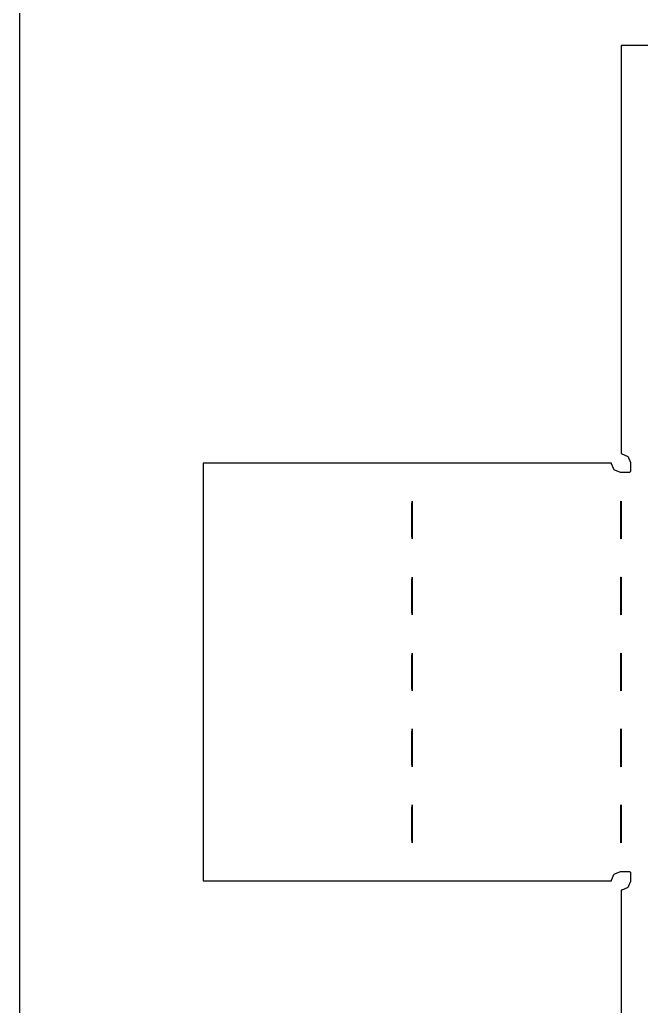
# Model space of a CAD drawing. Header units: metres. Extents: x -73 to 372, y -34 to 331.
# Drawn here: x -73.1 to 2.5, y 86.3 to 206.3 of the extents above; entities that cross this region are included whole.
import ezdxf

# ---------------------------------------------------------------- set-up
doc = ezdxf.new("R2010")
doc.units = ezdxf.units.M

msp = doc.modelspace()

# ---------------------------------------------------------------- linework, layer by layer
for points in [[(371.51, -33.64), (-73.11, -33.64), (-73.11, 330.98), (371.51, 330.98), (371.51, -33.64)], [(50.79, 203.2), (0.01, 203.2), (0.01, 203.2), (0, 203.2), (0, 203.19), (0, 203.19), (0, 177.8), (0, 153.55), (0, 153.55), (0.08, 153.54), (0.75, 153.26), (0.82, 153.22), (0.86, 153.15), (1.14, 152.48), (1.15, 152.4), (1.15, 151.45), (1.14, 151.37), (1.09, 151.31), (1.03, 151.26), (0.95, 151.25), (0, 151.25), (-0.08, 151.26), (-0.75, 151.54), (-0.82, 151.58), (-0.86, 151.65), (-1.14, 152.32), (-1.15, 152.4), (-50.79, 152.4), (-50.79, 152.4), (-50.8, 152.4), (-50.8, 152.39), (-50.8, 152.39)], [(-50.8, 152.39), (-50.8, 101.61), (-50.8, 101.61), (-50.8, 101.6), (-50.79, 101.6), (-50.79, 101.6), (-1.15, 101.6), (-1.15, 101.6), (-1.14, 101.68), (-0.86, 102.35), (-0.82, 102.42), (-0.75, 102.46), (-0.08, 102.74), (0, 102.75), (0.95, 102.75), (1.03, 102.74), (1.09, 102.69), (1.14, 102.63), (1.15, 102.55), (1.15, 101.6), (1.14, 101.52), (0.86, 100.85), (0.82, 100.78), (0.75, 100.74), (0.08, 100.46), (0, 100.45), (0, 76.2)], [(-25.42, 147.27), (-25.42, 147.27), (-25.42, 147.47), (-25.42, 147.47), (-25.41, 147.63), (-25.41, 147.63), (-25.41, 147.74), (-25.41, 147.74), (-25.4, 147.78), (-25.4, 147.78), (-25.4, 147.78), (-25.4, 147.78), (-25.4, 147.78), (-25.4, 147.78), (-25.4, 147.78), (-25.4, 147.78), (-25.39, 147.74), (-25.39, 147.74), (-25.39, 147.63), (-25.39, 147.63), (-25.38, 147.47), (-25.38, 147.47), (-25.38, 147.27), (-25.38, 147.27), (-25.38, 143.67), (-25.38, 143.67), (-25.38, 143.48), (-25.38, 143.48), (-25.39, 143.31), (-25.39, 143.31), (-25.39, 143.2), (-25.39, 143.2), (-25.4, 143.17), (-25.4, 143.17), (-25.4, 143.17), (-25.4, 143.17), (-25.4, 143.17), (-25.4, 143.17), (-25.4, 143.17), (-25.4, 143.17), (-25.41, 143.2), (-25.41, 143.2), (-25.41, 143.31), (-25.41, 143.31), (-25.42, 143.48), (-25.42, 143.48), (-25.42, 143.67), (-25.42, 143.67), (-25.42, 147.27)], [(-0.01, 147.63), (-0.01, 147.63), (-0.01, 147.74), (-0.01, 147.74), (0, 147.78), (0, 147.78), (0, 147.78), (0, 147.78), (0, 147.78), (0, 147.78), (0, 147.78), (0, 147.78), (0.01, 147.74), (0.01, 147.74), (0.01, 147.63), (0.01, 147.63), (0.02, 147.47), (0.02, 147.47), (0.02, 147.27), (0.02, 147.27), (0.02, 143.67), (0.02, 143.67), (0.02, 143.48), (0.02, 143.48), (0.01, 143.31), (0.01, 143.31), (0.01, 143.2), (0.01, 143.2), (0, 143.17), (0, 143.17), (0, 143.17), (0, 143.17), (0, 143.17), (0, 143.17), (0, 143.17), (0, 143.17), (-0.01, 143.2), (-0.01, 143.2), (-0.01, 143.31), (-0.01, 143.31), (-0.02, 143.48), (-0.02, 143.48), (-0.02, 143.67), (-0.02, 143.67), (-0.02, 147.27), (-0.02, 147.27), (-0.02, 147.47), (-0.02, 147.47), (-0.01, 147.63)], [(-25.42, 138.04), (-25.42, 138.04), (-25.42, 138.23), (-25.42, 138.23), (-25.41, 138.4), (-25.41, 138.4), (-25.41, 138.51), (-25.41, 138.51), (-25.4, 138.54), (-25.4, 138.54), (-25.4, 138.54), (-25.4, 138.54), (-25.4, 138.54), (-25.4, 138.54), (-25.4, 138.54), (-25.4, 138.54), (-25.39, 138.51), (-25.39, 138.51), (-25.39, 138.4), (-25.39, 138.4), (-25.38, 138.23), (-25.38, 138.23), (-25.38, 138.04), (-25.38, 138.04), (-25.38, 134.44), (-25.38, 134.44), (-25.38, 134.24), (-25.38, 134.24), (-25.39, 134.08), (-25.39, 134.08), (-25.39, 133.97), (-25.39, 133.97), (-25.4, 133.93), (-25.4, 133.93), (-25.4, 133.93), (-25.4, 133.93), (-25.4, 133.93), (-25.4, 133.93), (-25.4, 133.93), (-25.4, 133.93), (-25.41, 133.97), (-25.41, 133.97), (-25.41, 134.08), (-25.41, 134.08), (-25.42, 134.24), (-25.42, 134.24), (-25.42, 134.44), (-25.42, 134.44), (-25.42, 138.04)], [(-0.01, 138.4), (-0.01, 138.4), (-0.01, 138.51), (-0.01, 138.51), (0, 138.54), (0, 138.54), (0, 138.54), (0, 138.54), (0, 138.54), (0, 138.54), (0, 138.54), (0, 138.54), (0.01, 138.51), (0.01, 138.51), (0.01, 138.4), (0.01, 138.4), (0.02, 138.23), (0.02, 138.23), (0.02, 138.04), (0.02, 138.04), (0.02, 134.44), (0.02, 134.44), (0.02, 134.24), (0.02, 134.24), (0.01, 134.08), (0.01, 134.08), (0.01, 133.97), (0.01, 133.97), (0, 133.93), (0, 133.93), (0, 133.93), (0, 133.93), (0, 133.93), (0, 133.93), (0, 133.93), (0, 133.93), (-0.01, 133.97), (-0.01, 133.97), (-0.01, 134.08), (-0.01, 134.08), (-0.02, 134.24), (-0.02, 134.24), (-0.02, 134.44), (-0.02, 134.44), (-0.02, 138.04), (-0.02, 138.04), (-0.02, 138.23), (-0.02, 138.23), (-0.01, 138.4)], [(-25.42, 128.8), (-25.42, 128.8), (-25.42, 129), (-25.42, 129), (-25.41, 129.16), (-25.41, 129.16), (-25.41, 129.27), (-25.41, 129.27), (-25.4, 129.3), (-25.4, 129.3), (-25.4, 129.3), (-25.4, 129.3), (-25.4, 129.3), (-25.4, 129.3), (-25.4, 129.3), (-25.4, 129.3), (-25.39, 129.27), (-25.39, 129.27), (-25.39, 129.16), (-25.39, 129.16), (-25.38, 129), (-25.38, 129), (-25.38, 128.8), (-25.38, 128.8), (-25.38, 125.2), (-25.38, 125.2), (-25.38, 125), (-25.38, 125), (-25.39, 124.84), (-25.39, 124.84), (-25.39, 124.73), (-25.39, 124.73), (-25.4, 124.7), (-25.4, 124.7), (-25.4, 124.7), (-25.4, 124.7), (-25.4, 124.7), (-25.4, 124.7), (-25.4, 124.7), (-25.4, 124.7), (-25.41, 124.73), (-25.41, 124.73), (-25.41, 124.84), (-25.41, 124.84), (-25.42, 125), (-25.42, 125), (-25.42, 125.2), (-25.42, 125.2), (-25.42, 128.8)], [(-0.01, 129.16), (-0.01, 129.16), (-0.01, 129.27), (-0.01, 129.27), (0, 129.3), (0, 129.3), (0, 129.3), (0, 129.3), (0, 129.3), (0, 129.3), (0, 129.3), (0, 129.3), (0.01, 129.27), (0.01, 129.27), (0.01, 129.16), (0.01, 129.16), (0.02, 129), (0.02, 129), (0.02, 128.8), (0.02, 128.8), (0.02, 125.2), (0.02, 125.2), (0.02, 125), (0.02, 125), (0.01, 124.84), (0.01, 124.84), (0.01, 124.73), (0.01, 124.73), (0, 124.7), (0, 124.7), (0, 124.7), (0, 124.7), (0, 124.7), (0, 124.7), (0, 124.7), (0, 124.7), (-0.01, 124.73), (-0.01, 124.73), (-0.01, 124.84), (-0.01, 124.84), (-0.02, 125), (-0.02, 125), (-0.02, 125.2), (-0.02, 125.2), (-0.02, 128.8), (-0.02, 128.8), (-0.02, 129), (-0.02, 129), (-0.01, 129.16)], [(-25.42, 119.56), (-25.42, 119.56), (-25.42, 119.76), (-25.42, 119.76), (-25.41, 119.92), (-25.41, 119.92), (-25.41, 120.03), (-25.41, 120.03), (-25.4, 120.07), (-25.4, 120.07), (-25.4, 120.07), (-25.4, 120.07), (-25.4, 120.07), (-25.4, 120.07), (-25.4, 120.07), (-25.4, 120.07), (-25.39, 120.03), (-25.39, 120.03), (-25.39, 119.92), (-25.39, 119.92), (-25.38, 119.76), (-25.38, 119.76), (-25.38, 119.56), (-25.38, 119.56), (-25.38, 115.96), (-25.38, 115.96), (-25.38, 115.77), (-25.38, 115.77), (-25.39, 115.6), (-25.39, 115.6), (-25.39, 115.49), (-25.39, 115.49), (-25.4, 115.46), (-25.4, 115.46), (-25.4, 115.46), (-25.4, 115.46), (-25.4, 115.46), (-25.4, 115.46), (-25.4, 115.46), (-25.4, 115.46), (-25.41, 115.49), (-25.41, 115.49), (-25.41, 115.6), (-25.41, 115.6), (-25.42, 115.77), (-25.42, 115.77), (-25.42, 115.96), (-25.42, 115.96), (-25.42, 119.56)], [(-0.01, 119.92), (-0.01, 119.92), (-0.01, 120.03), (-0.01, 120.03), (0, 120.07), (0, 120.07), (0, 120.07), (0, 120.07), (0, 120.07), (0, 120.07), (0, 120.07), (0, 120.07), (0.01, 120.03), (0.01, 120.03), (0.01, 119.92), (0.01, 119.92), (0.02, 119.76), (0.02, 119.76), (0.02, 119.56), (0.02, 119.56), (0.02, 115.96), (0.02, 115.96), (0.02, 115.77), (0.02, 115.77), (0.01, 115.6), (0.01, 115.6), (0.01, 115.49), (0.01, 115.49), (0, 115.46), (0, 115.46), (0, 115.46), (0, 115.46), (0, 115.46), (0, 115.46), (0, 115.46), (0, 115.46), (-0.01, 115.49), (-0.01, 115.49), (-0.01, 115.6), (-0.01, 115.6), (-0.02, 115.77), (-0.02, 115.77), (-0.02, 115.96), (-0.02, 115.96), (-0.02, 119.56), (-0.02, 119.56), (-0.02, 119.76), (-0.02, 119.76), (-0.01, 119.92)], [(-25.42, 110.33), (-25.42, 110.33), (-25.42, 110.52), (-25.42, 110.52), (-25.41, 110.69), (-25.41, 110.69), (-25.41, 110.8), (-25.41, 110.8), (-25.4, 110.83), (-25.4, 110.83), (-25.4, 110.83), (-25.4, 110.83), (-25.4, 110.83), (-25.4, 110.83), (-25.4, 110.83), (-25.4, 110.83), (-25.39, 110.8), (-25.39, 110.8), (-25.39, 110.69), (-25.39, 110.69), (-25.38, 110.52), (-25.38, 110.52), (-25.38, 110.33), (-25.38, 110.33), (-25.38, 106.73), (-25.38, 106.73), (-25.38, 106.53), (-25.38, 106.53), (-25.39, 106.37), (-25.39, 106.37), (-25.39, 106.26), (-25.39, 106.26), (-25.4, 106.22), (-25.4, 106.22), (-25.4, 106.22), (-25.4, 106.22), (-25.4, 106.22), (-25.4, 106.22), (-25.4, 106.22), (-25.4, 106.22), (-25.41, 106.26), (-25.41, 106.26), (-25.41, 106.37), (-25.41, 106.37), (-25.42, 106.53), (-25.42, 106.53), (-25.42, 106.73), (-25.42, 106.73), (-25.42, 110.33)], [(-0.01, 110.69), (-0.01, 110.69), (-0.01, 110.8), (-0.01, 110.8), (0, 110.83), (0, 110.83), (0, 110.83), (0, 110.83), (0, 110.83), (0, 110.83), (0, 110.83), (0, 110.83), (0.01, 110.8), (0.01, 110.8), (0.01, 110.69), (0.01, 110.69), (0.02, 110.52), (0.02, 110.52), (0.02, 110.33), (0.02, 110.33), (0.02, 106.73), (0.02, 106.73), (0.02, 106.53), (0.02, 106.53), (0.01, 106.37), (0.01, 106.37), (0.01, 106.26), (0.01, 106.26), (0, 106.22), (0, 106.22), (0, 106.22), (0, 106.22), (0, 106.22), (0, 106.22), (0, 106.22), (0, 106.22), (-0.01, 106.26), (-0.01, 106.26), (-0.01, 106.37), (-0.01, 106.37), (-0.02, 106.53), (-0.02, 106.53), (-0.02, 106.73), (-0.02, 106.73), (-0.02, 110.33), (-0.02, 110.33), (-0.02, 110.52), (-0.02, 110.52), (-0.01, 110.69)]]:
    msp.add_lwpolyline(points)

doc.saveas('drawing.dxf')
